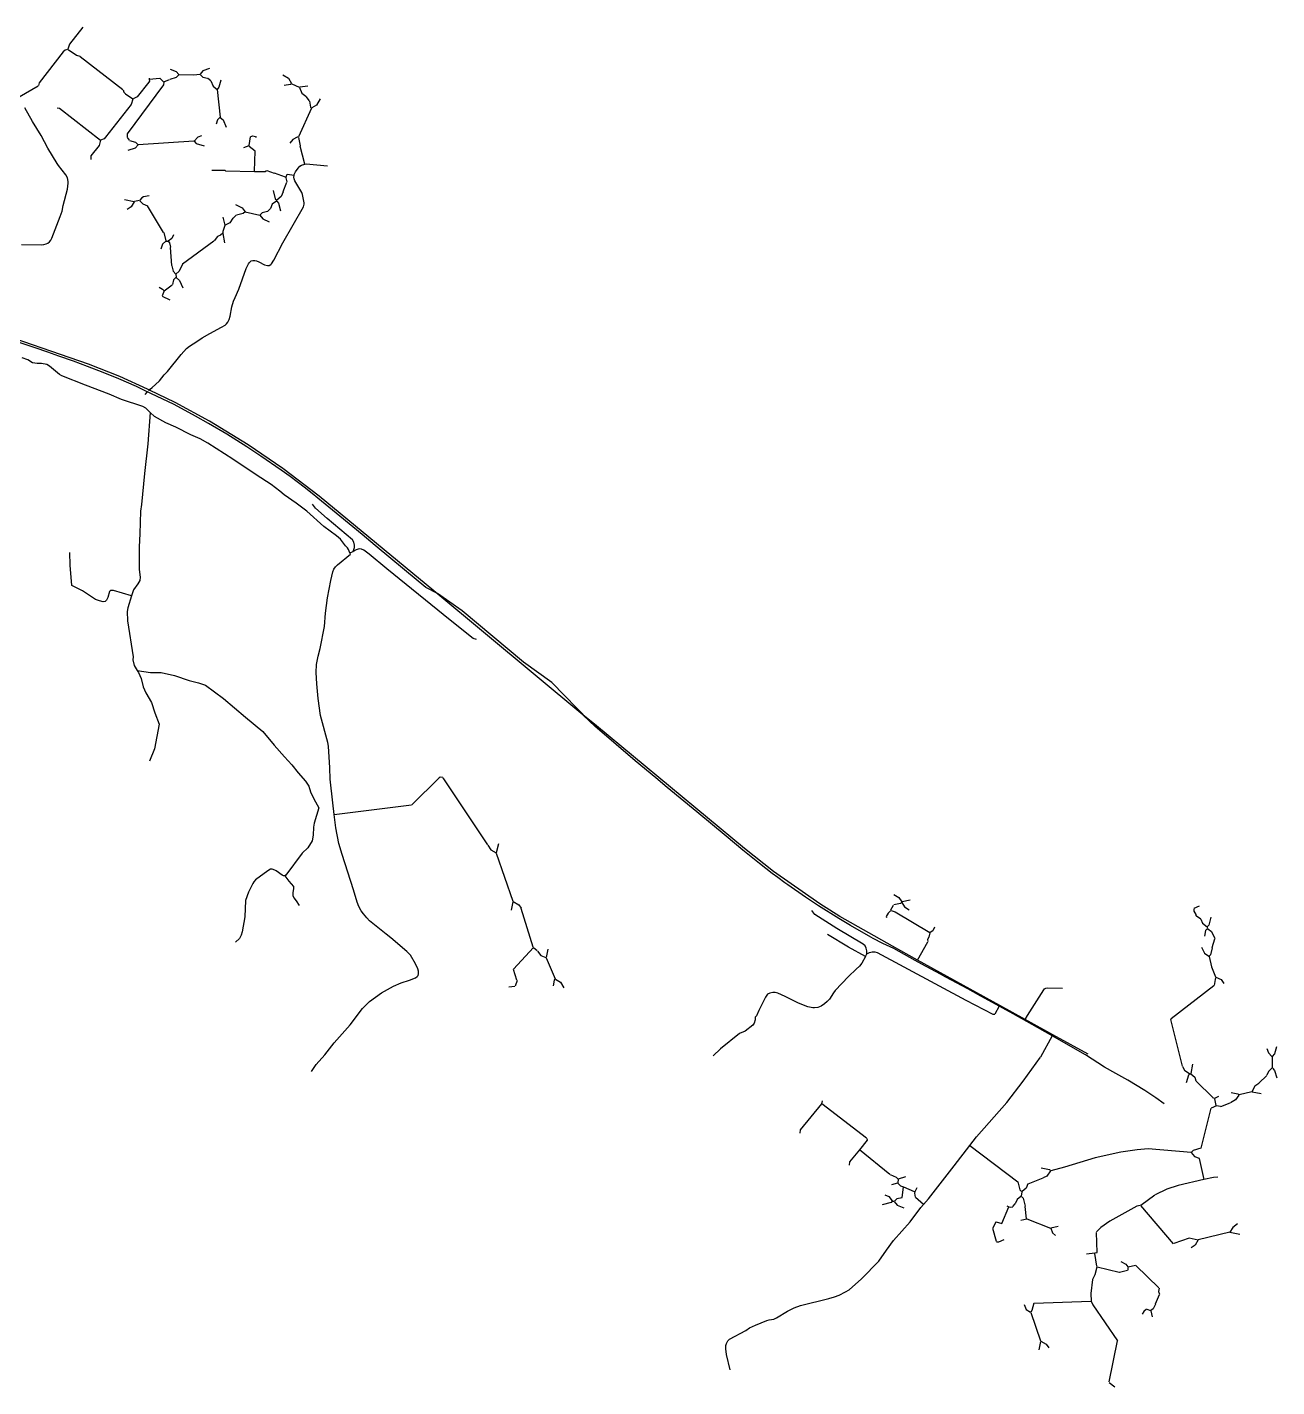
# Model space of a CAD drawing. Header units: metres. Extents: x 432891 to 477890, y 2556094 to 2581523.
# Drawn here: x 470491 to 474772, y 2560413 to 2565071 of the extents above; entities that cross this region are included whole.
import ezdxf

# ---------------------------------------------------------------- set-up
doc = ezdxf.new("R2010")
doc.units = ezdxf.units.M
doc.layers.add('W10_MAIN_PIPE', color=1, linetype='Continuous')
doc.layers.add('W10_PIPE_DN200', color=8, linetype='Continuous')

msp = doc.modelspace()

# ---------------------------------------------------------------- linework, layer by layer
at = {"layer": 'W10_MAIN_PIPE'}
for points in [[(471857.2, 2563151.4), (471784.1, 2563211.8), (471683.9, 2563295), (471638.7, 2563332.2), (471562.4, 2563395.1), (471524.9, 2563426.6), (471487, 2563457.7), (471467.6, 2563473.2), (471439.8, 2563494.5), (471391.8, 2563531.3), (471361.9, 2563552.8), (471292, 2563601.5), (471244, 2563633.1), (471175.3, 2563676.1), (471112.2, 2563713.5), (471067.3, 2563738.6), (470994.4, 2563777.6), (470915, 2563816.3), (470900.4, 2563823.2), (470865.7, 2563839.5), (470805, 2563866.1), (470751.4, 2563888.1), (470698.4, 2563908.8), (470650.2, 2563926.5), (470600.1, 2563944.2), (470562.2, 2563957), (470518.1, 2563971.8), (470394.1, 2564013.3)], [(473062.4, 2562157.9), (473043.7, 2562171.6), (472999.6, 2562205.5), (472943.3, 2562251.1), (472886, 2562298.8), (472785.2, 2562382.2), (472683.8, 2562466.3), (472644.7, 2562498.7), (472574, 2562557), (472435.9, 2562676.4), (472417.5, 2562692.8), (472288.1, 2562825.8), (472191.5, 2562895.9), (471981.8, 2563071), (471896.5, 2563131), (471857.2, 2563151.4)], [(474386.7, 2561382.4), (474357.7, 2561402.9), (474320.3, 2561427.7), (474262.3, 2561462.9), (474220.8, 2561486.3), (474181.6, 2561508.1), (474117, 2561550.3), (474082.2, 2561569.2), (473997.3, 2561618.8), (473934.1, 2561653.6), (473869.7, 2561691), (473833.6, 2561710.3), (473758.2, 2561751.7), (473713.9, 2561775.8), (473638.8, 2561816.6), (473620.5, 2561826.5), (473556.5, 2561861.1), (473533.4, 2561872.9), (473460.2, 2561914.3), (473422.6, 2561931.2), (473390.1, 2561949.2), (473381.9, 2561953.7), (473312, 2561993.6), (473271.6, 2562017.2), (473202.5, 2562060.5), (473158.2, 2562090.1), (473096.8, 2562132.7), (473086.8, 2562140), (473062.4, 2562157.9)]]:
    msp.add_lwpolyline(points, dxfattribs=at)
at = {"layer": 'W10_PIPE_DN200'}
for points in [[(470681.9, 2565070.7), (470635.9, 2565012.7), (470630.9, 2564995.7)], [(470629.9, 2564994.7), (470620.9, 2564991.7), (470614.9, 2564985.7), (470531.9, 2564879.7), (470529.9, 2564870.7)], [(470631.9, 2564994.7), (470659.9, 2564974.7), (470671.9, 2564971.7)], [(470672.9, 2564970.7), (470818.9, 2564856.7)], [(470980.9, 2564926.7), (471001.9, 2564918.7), (471010.9, 2564908.7)], [(471115.9, 2564929.7), (471092.9, 2564920.7), (471083.9, 2564909.7)], [(470958.9, 2564882.7), (470957.9, 2564873.7), (470833.9, 2564705.7), (470833.9, 2564693.7)], [(470909.2, 2564892), (470909.9, 2564885.7), (470907.9, 2564882.7), (470867.9, 2564831.7), (470853.9, 2564824.7)], [(470908.9, 2564895.7), (470909.2, 2564892)], [(470910.2, 2564892.1), (470944.9, 2564895.6)], [(470945.9, 2564895.7), (470958.9, 2564882.7)], [(470959.8, 2564883), (470978.9, 2564891.3)], [(471010.9, 2564907.7), (471001.9, 2564898.7), (470979.9, 2564891.7)], [(471082.9, 2564908.7), (471061.9, 2564906.7), (471011.9, 2564907.7)], [(471083.9, 2564908.7), (471092.9, 2564899.7), (471108.9, 2564895.7)], [(471120, 2564887.2), (471109.7, 2564895.1)], [(471120.9, 2564886.7), (471127.9, 2564868.7), (471141.9, 2564857.7)], [(471154.9, 2564888.7), (471147.9, 2564864.7), (471141.9, 2564857.7)], [(471367, 2564907.1), (471386, 2564896.1), (471397, 2564878.1)], [(470463.3, 2564831.7), (470529, 2564870.1)], [(470819.9, 2564855.7), (470822.9, 2564847.7), (470827.9, 2564842.7), (470852.9, 2564824.7)], [(471141.9, 2564857.7), (471151.9, 2564762.7)], [(471397, 2564877.1), (471393, 2564874.1), (471372, 2564871.1)], [(471398, 2564877.1), (471423, 2564865.1)], [(471424, 2564864.1), (471432, 2564844.1), (471446, 2564834.1)], [(471453, 2564869.1), (471425, 2564865.1)], [(471458.4, 2564817.9), (471446.6, 2564833.3)], [(470471.5, 2564325.7), (470540.3, 2564324.8), (470548.6, 2564325.8), (470556.8, 2564328.1), (470562, 2564330.6), (470567.8, 2564335.3), (470572.8, 2564341.4), (470575.8, 2564347.4), (470604.5, 2564421.8), (470610.5, 2564440.4), (470614.8, 2564459.3), (470629.9, 2564515.8), (470631.8, 2564535.9), (470631.6, 2564542.1), (470628.9, 2564554.1), (470623.5, 2564565.2), (470598.6, 2564596.4), (470593.4, 2564603.9), (470562.2, 2564655.8), (470538.8, 2564699.7), (470509.6, 2564747.8), (470483.3, 2564794.3)], [(470593.9, 2564794.7), (470601.9, 2564793.7), (470742.9, 2564683.7)], [(470852.9, 2564823.7), (470847.9, 2564805.7), (470759.9, 2564693.7), (470754.9, 2564688.7), (470742.9, 2564683.7)], [(471465, 2564793.1), (471421, 2564695.1)], [(471459, 2564817.1), (471462, 2564797.1), (471465, 2564794.1)], [(471495, 2564825.1), (471482, 2564803.1), (471466, 2564794.1)], [(471150.9, 2564761.7), (471142.9, 2564753.7), (471138.9, 2564738.7)], [(471152.9, 2564761.7), (471162.9, 2564753.7), (471172.9, 2564728.7)], [(470841.3, 2564683.5), (470834.4, 2564692.8)], [(471088.9, 2564698.7), (471075.9, 2564693.7), (471062.9, 2564680.7)], [(471251.2, 2564665.1), (471256.8, 2564695.1)], [(471257, 2564696.1), (471264, 2564698.1), (471273, 2564696.1), (471276, 2564693.1)], [(471420, 2564694.1), (471416, 2564694.1), (471401, 2564686.1), (471391, 2564673.1)], [(471421, 2564693.1), (471426, 2564664.1)], [(470742.9, 2564683.7), (470737.9, 2564665.7), (470708.9, 2564629.7), (470708.9, 2564617.7)], [(470870.9, 2564667.7), (470860.9, 2564656.7), (470835.9, 2564647.7)], [(470841.9, 2564682.7), (470861.9, 2564676.7), (470870.9, 2564667.7)], [(471061.9, 2564679.7), (470870.9, 2564667.7)], [(471062.9, 2564679.7), (471069.9, 2564672.7), (471097.9, 2564664.7)], [(471251, 2564664.1), (471232, 2564657.1)], [(471252, 2564663.1), (471272, 2564647.1)], [(471442.3, 2564601.8), (471426.3, 2564663.1)], [(471270.4, 2564577.7), (471272, 2564646.1)], [(471431.5, 2564597.8), (471442.3, 2564601.8)], [(471442.3, 2564601.8), (471447.3, 2564602.1), (471519.6, 2564596.1)], [(471124, 2564581.1), (471169, 2564581.1)], [(471169, 2564581.1), (471171, 2564579.1), (471270.4, 2564576.7)], [(471270.4, 2564576.7), (471294, 2564576.1), (471307, 2564576.1), (471311, 2564580.1)], [(471312, 2564580.1), (471337, 2564571.1)], [(471314, 2564254.2), (471320.1, 2564254.7), (471325.4, 2564257.6), (471328.2, 2564260.3), (471336.2, 2564272.5), (471367.6, 2564332.1), (471437.5, 2564454.8), (471440.1, 2564464.2), (471440.1, 2564469.4), (471434.6, 2564497.6), (471431.6, 2564504.6), (471407.8, 2564544.3), (471405.5, 2564551.1), (471404.8, 2564556.4), (471405.6, 2564562.9)], [(471376.6, 2564556.7), (471338, 2564570.7)], [(471377.5, 2564556.4), (471377, 2564555.1), (471381, 2564541.1)], [(471381, 2564566.1), (471377.5, 2564556.4)], [(471405.6, 2564562.9), (471382, 2564565.9)], [(471405.6, 2564562.9), (471406, 2564565.7), (471410.1, 2564574.8), (471419.2, 2564587.7), (471425.4, 2564594.1), (471431.5, 2564597.8)], [(471334, 2564511.1), (471341, 2564483.1), (471346, 2564478.1)], [(471368, 2564507.1), (471361, 2564490.1), (471346, 2564478.1)], [(471368.4, 2564508), (471380.6, 2564540.2)], [(470825, 2564480.1), (470858, 2564473.1)], [(470858, 2564472.1), (470847, 2564455.1), (470834, 2564446.1)], [(470876, 2564477.1), (470859, 2564473.1)], [(470909, 2564493.1), (470890, 2564489.1), (470884, 2564486.1), (470877, 2564478.1)], [(470877, 2564476.1), (470888, 2564465.1), (470903, 2564459.1)], [(471205, 2564463.1), (471228, 2564452.1), (471238, 2564438.1)], [(471345, 2564475.1), (471331, 2564464.1), (471325, 2564450.1)], [(471346, 2564476.1), (471345, 2564475.1)], [(471346, 2564475.1), (471352, 2564468.1), (471359, 2564441.1)], [(470958.5, 2564367.9), (470903.5, 2564458.2)], [(471162, 2564420.1), (471168, 2564392.1)], [(471196, 2564416.1), (471185, 2564400.1), (471169, 2564392.1)], [(471196.8, 2564416.8), (471207.3, 2564426.4)], [(471238, 2564438.1), (471231, 2564432.1), (471208, 2564427.1)], [(471238, 2564438.1), (471288, 2564427.1)], [(471314, 2564439.1), (471296, 2564435.1), (471288, 2564427.1)], [(471288, 2564427.1), (471298, 2564414.1), (471320, 2564404.1)], [(471314.7, 2564439.8), (471324.3, 2564449.4)], [(470959, 2564367.1), (470966, 2564339.1)], [(471162, 2564371.1), (471161, 2564365.1)], [(471168, 2564391.1), (471162, 2564371.1)], [(470966, 2564338.1), (470955, 2564327.1), (470949, 2564310.1)], [(470967, 2564338.1), (470973, 2564338.1)], [(470993, 2564359.1), (470987, 2564347.1), (470974, 2564338.1)], [(470974, 2564337.1), (470979, 2564332.1), (470982, 2564317.1)], [(471023.8, 2564259.7), (471131.2, 2564338.5)], [(471160, 2564364.1), (471154, 2564358.1), (471143, 2564353.1), (471132, 2564339.1)], [(471161, 2564364.1), (471167, 2564332.1)], [(470986.9, 2564254.1), (470982.1, 2564316.1)], [(470912.5, 2563830.7), (470919, 2563835.9), (470930.4, 2563846.1), (470944.1, 2563859.6), (470960.9, 2563879.9), (470971.4, 2563891.2), (471018.8, 2563949.6), (471036.6, 2563969.7), (471046.9, 2563977.9), (471072.8, 2563993.5), (471091, 2564006.4), (471117.1, 2564021.4), (471156.9, 2564042.5), (471169.4, 2564050.3), (471174, 2564054.3), (471178.8, 2564060.5), (471183.3, 2564069.2), (471186.9, 2564080.6), (471192.9, 2564112.4), (471198.3, 2564132.1), (471203.3, 2564144.8), (471216.7, 2564173.4), (471242, 2564244.1), (471249.8, 2564260.4), (471253.1, 2564265.1), (471258.2, 2564269.7), (471264.7, 2564271.4), (471271.3, 2564271.9), (471276.9, 2564270.4), (471284.9, 2564266.8), (471304, 2564256.5), (471314, 2564254.2)], [(470987, 2564253.1), (470991, 2564235.1), (471001, 2564224.1)], [(471023, 2564259.1), (471012, 2564235.1), (471001, 2564224.1)], [(470960.8, 2564167.7), (470988.2, 2564188.5)], [(471001, 2564213.1), (470993, 2564205.1), (470989, 2564189.1)], [(471001, 2564224.1), (471002, 2564214.1)], [(471002, 2564213.1), (471013, 2564203.1), (471024, 2564178.1)], [(470943, 2564180.1), (470955, 2564173.1), (470960, 2564167.1)], [(470960, 2564167.1), (470954, 2564150.1)], [(470954, 2564149.1), (470980, 2564136.1)], [(470903.8, 2563821.6), (470900.4, 2563823.2), (470865.7, 2563839.5), (470805, 2563866.1), (470751.4, 2563888.1), (470698.4, 2563908.8), (470650.2, 2563926.5), (470600.1, 2563944.2), (470562.2, 2563957), (470518.1, 2563971.8), (470394.1, 2564013.3), (470346.7, 2564029.2), (470279.6, 2564051.9), (470196.1, 2564079.8), (470124.5, 2564103.7)], [(470908.4, 2563828.2), (470903.8, 2563830.5), (470808.1, 2563873.5), (470701.2, 2563916.3), (470349.3, 2564036.8), (470127, 2564111.3)], [(470912.9, 2563751), (470897.4, 2563765.4), (470887.3, 2563771.7), (470814.9, 2563795.6), (470772.5, 2563813), (470690.6, 2563843.9), (470609.6, 2563875.9), (470601.9, 2563880.7), (470568.1, 2563909.5), (470558.3, 2563914.6), (470539.7, 2563918), (470524.9, 2563918.2), (470509.9, 2563921.4), (470493.6, 2563931.3), (470473.9, 2563937.7)], [(470895.3, 2563812.4), (470903.8, 2563821.6)], [(471857.2, 2563151.4), (471784.1, 2563211.8), (471683.9, 2563295), (471638.7, 2563332.2), (471562.4, 2563395.1), (471524.9, 2563426.6), (471487, 2563457.7), (471467.6, 2563473.2), (471439.8, 2563494.5), (471391.8, 2563531.3), (471361.9, 2563552.8), (471292, 2563601.5), (471244, 2563633.1), (471175.3, 2563676.1), (471112.2, 2563713.5), (471067.3, 2563738.6), (470994.4, 2563777.6), (470915, 2563816.3), (470903.8, 2563821.6)], [(470908.4, 2563828.2), (470906.6, 2563824.6)], [(470910.7, 2563827.1), (470908.4, 2563828.2)], [(470910.7, 2563827.1), (470912.5, 2563830.7)], [(471891.1, 2563133.8), (471884.5, 2563139.2), (471492, 2563463.9), (471366.5, 2563559.3), (471248.3, 2563639.8), (471116.2, 2563720.5), (470998, 2563784.8), (470910.7, 2563827.1)], [(470912.9, 2563751), (470904.8, 2563643.3), (470893.2, 2563541.5), (470883, 2563435.6), (470879.9, 2563412.6), (470877.5, 2563335.5), (470874.8, 2563290), (470874.8, 2563212.3), (470878, 2563186.1)], [(471596.7, 2563269.7), (471592.1, 2563281.7), (471588.8, 2563287.5), (471581.4, 2563293.7), (471564.4, 2563316.6), (471551.3, 2563328.5), (471507.9, 2563360.2), (471449, 2563412.2), (471412.2, 2563439.8), (471372.2, 2563468.5), (471356.7, 2563481.5), (471327.3, 2563504.1), (471275.7, 2563537.4), (471196.3, 2563590.7), (471110.4, 2563645.6), (471083.3, 2563661), (471051.9, 2563674.6), (471000.7, 2563701), (470966.2, 2563715.8), (470927.1, 2563737.4), (470912.9, 2563751)], [(471608.6, 2563274.2), (471612.4, 2563288.2), (471612.9, 2563296.7), (471610.5, 2563306.4), (471605.3, 2563314.9), (471519.4, 2563387.6), (471479.1, 2563423), (471469.1, 2563437.1)], [(470643.8, 2563158.3), (470639, 2563227.5), (470637.8, 2563271.2)], [(471529.8, 2562494.7), (471528.1, 2562533.9), (471523.4, 2562607.4), (471521.2, 2562620.6), (471495.9, 2562712.9), (471487.6, 2562770.7), (471483.2, 2562821.1), (471481.2, 2562859.8), (471482.5, 2562887.5), (471488.5, 2562916.4), (471495.2, 2562942.2), (471510.3, 2563018), (471513.6, 2563062.8), (471520.4, 2563116.2), (471531.7, 2563174.7), (471538.6, 2563205.3), (471541.6, 2563213.7), (471547.3, 2563222.5), (471554, 2563228.7), (471598.5, 2563265)], [(471596.7, 2563269.7), (471608.6, 2563274.2)], [(471598.5, 2563265), (471596.7, 2563269.7)], [(472030.6, 2562973.4), (472019.3, 2562976.9), (471940.6, 2563038.8), (471723.4, 2563215.4), (471662.7, 2563265.6), (471644.5, 2563279.4), (471636.9, 2563282.9), (471628.6, 2563283.1), (471618, 2563280.1), (471608.6, 2563274.2)], [(470848.7, 2563123.1), (470786.7, 2563140.9), (470777, 2563140.6), (470773.2, 2563137.4), (470767.7, 2563117.2), (470762.6, 2563108.3), (470758.3, 2563102.9), (470751.3, 2563102.6), (470738.8, 2563105), (470725.6, 2563109.8), (470680.2, 2563140.2), (470643.8, 2563158.3)], [(470878, 2563186.1), (470877.1, 2563175.3), (470870.5, 2563164.1), (470855.7, 2563143.1), (470848.7, 2563123.1)], [(470848.7, 2563123.1), (470835.6, 2563081.7), (470833.3, 2563068.6), (470834.6, 2563037.5), (470854.5, 2562914.1), (470853.7, 2562903.5)], [(472395.4, 2562715.5), (471891.1, 2563133.8)], [(470853.7, 2562903.5), (470858.2, 2562884), (470867.7, 2562867.4)], [(470867.7, 2562867.4), (470872.1, 2562859.7), (470881.4, 2562839.8), (470888.6, 2562811.2), (470898.2, 2562789.8), (470917.6, 2562757.6), (470928, 2562721.4), (470943, 2562682.7), (470927.6, 2562598.5), (470910.2, 2562556.1)], [(470867.7, 2562867.4), (470913.3, 2562860.1), (470950.7, 2562860.5), (470995.7, 2562849.2), (471045.9, 2562832.3), (471078.4, 2562824.4), (471102.2, 2562816.1), (471164.3, 2562770.5), (471238.8, 2562707), (471298.3, 2562658.4), (471337.3, 2562611.1), (471372.7, 2562571.1), (471397.8, 2562543.9), (471419.7, 2562516.5), (471444.8, 2562487.7), (471456.1, 2562470.2), (471462.3, 2562451.7), (471473.6, 2562427.2), (471490.8, 2562396.8)], [(473062.4, 2562157.9), (473043.7, 2562171.6), (472999.6, 2562205.5), (472943.3, 2562251.1), (472886, 2562298.8), (472785.2, 2562382.2), (472683.8, 2562466.3), (472644.7, 2562498.7), (472574, 2562557), (472435.9, 2562676.4), (472417.5, 2562692.8), (472395.4, 2562715.5)], [(473541.5, 2561874.7), (473455.4, 2561922.2), (473275.7, 2562024), (473206.9, 2562067.2), (473048.5, 2562178), (472948.4, 2562257.3), (472442, 2562676.9), (472395.4, 2562715.5)], [(471543, 2562373.2), (471537.9, 2562413.6), (471529.8, 2562494.7)], [(471915.5, 2562500.5), (471906.5, 2562501.5), (471902.5, 2562499.5), (471808.5, 2562406.5)], [(472069, 2562269.4), (471916.1, 2562499.7)], [(471490.8, 2562396.8), (471473.9, 2562343.5), (471471.9, 2562330), (471471.3, 2562302.5), (471468, 2562283.7), (471452.7, 2562259.8), (471433.2, 2562240.9), (471377, 2562165.6), (471374, 2562163.4)], [(471465.1, 2561492.6), (471481.3, 2561516.6), (471510.9, 2561550.6), (471543, 2561591.6), (471597.9, 2561652.8), (471640, 2561709.1), (471663.6, 2561732.5), (471705.4, 2561762.3), (471746.3, 2561784.9), (471772.6, 2561796.6), (471801.1, 2561805.7), (471821.2, 2561814.2), (471827.6, 2561819), (471830.2, 2561822.4), (471832.2, 2561827.6), (471831.9, 2561836.5), (471829.4, 2561845), (471821.5, 2561862.4), (471804.6, 2561891.1), (471792.3, 2561904.2), (471736.9, 2561951.5), (471721.3, 2561963.6), (471663.6, 2562009.6), (471654.5, 2562019.3), (471643.3, 2562033.1), (471635.7, 2562044), (471627.7, 2562058.1), (471621.9, 2562073.3), (471609.2, 2562115.3), (471570.6, 2562236.3), (471559.4, 2562274.1), (471548.7, 2562327.6), (471543, 2562373.2)], [(471543, 2562373.2), (471807.5, 2562406.4)], [(472105.5, 2562273.5), (472098.5, 2562242.5)], [(472069.5, 2562268.5), (472079.5, 2562252.5), (472097.5, 2562242.5)], [(472098.5, 2562241.5), (472155.5, 2562076.5)], [(471374, 2562163.4), (471369.4, 2562163.3), (471364.3, 2562165.4), (471344.6, 2562180.2), (471339.6, 2562183.1), (471330.9, 2562185.7), (471325.2, 2562185.7), (471315.3, 2562181), (471273.1, 2562149.2), (471267.7, 2562143.3), (471264.1, 2562137.6), (471249.1, 2562106.9), (471239.1, 2562079.3), (471236.4, 2562023.3), (471227.4, 2561971.9), (471224.3, 2561960.3), (471218.4, 2561949.2), (471205.2, 2561936.5)], [(471374, 2562163.4), (471388, 2562145.1), (471403.7, 2562127.1), (471403.4, 2562118.9), (471401.5, 2562106.2), (471401.7, 2562096), (471405.2, 2562087.5), (471413.1, 2562078.1), (471423.4, 2562062.1)], [(473821.6, 2561716.9), (473758.2, 2561751.7), (473713.9, 2561775.8), (473638.8, 2561816.6), (473620.5, 2561826.5), (473556.5, 2561861.1), (473533.4, 2561872.9), (473460.2, 2561914.3), (473422.6, 2561931.2), (473390.1, 2561949.2), (473381.9, 2561953.7), (473312, 2561993.6), (473271.6, 2562017.2), (473202.5, 2562060.5), (473158.2, 2562090.1), (473096.8, 2562132.7), (473086.8, 2562140), (473062.4, 2562157.9)], [(473459.8, 2562099.6), (473477.8, 2562089.6), (473487.8, 2562074.6)], [(472155.5, 2562074.5), (472149.5, 2562045.5)], [(472156.5, 2562075.5), (472175.5, 2562064.5), (472183.5, 2562052.5)], [(472225.2, 2561918.5), (472183.8, 2562051.6)], [(473368.3, 2561896.2), (473368, 2561906.2), (473365.5, 2561915.9), (473361.6, 2561923.8), (473355.7, 2561929.3), (473264.7, 2561982.9), (473189.7, 2562030.5), (473179.5, 2562044.4)], [(473449.8, 2562044.6), (473440.8, 2562035.6), (473433.8, 2562023.6), (473434.8, 2562020.6)], [(473450.3, 2562046.5), (473459.3, 2562062.7)], [(473450.8, 2562044.6), (473464.8, 2562039.6), (473583.8, 2561969.6)], [(473486.8, 2562072.6), (473482.8, 2562068.6), (473459.8, 2562063.6)], [(473487.8, 2562073.6), (473486.8, 2562072.6)], [(473487.8, 2562072.6), (473496.8, 2562057.6), (473512.8, 2562046.6)], [(473516.8, 2562080.6), (473488.8, 2562074.6)], [(474506.4, 2562060), (474488.4, 2562051)], [(474488.4, 2562050), (474488.4, 2562042), (474495.4, 2562031), (474495.4, 2562027)], [(474497.3, 2562025.4), (474495.4, 2562027)], [(474511.6, 2562015.5), (474497.3, 2562025.4)], [(474512.4, 2562015), (474518.4, 2562001), (474533.4, 2561989)], [(474546.4, 2562022), (474539.4, 2561994), (474534.4, 2561989)], [(473362.9, 2561886.7), (473304.8, 2561919.6), (473232.6, 2561962.9)], [(473583.8, 2561968.6), (473580.8, 2561953.6), (473575.8, 2561945.6), (473576.8, 2561938.6)], [(473599.8, 2561987.6), (473593.8, 2561974.6), (473584.8, 2561969.6)], [(474534.4, 2561982), (474528.4, 2561976), (474524.4, 2561957)], [(474534.4, 2561988), (474535.4, 2561983)], [(474536.4, 2561982), (474548.4, 2561973), (474560.4, 2561949)], [(474550.7, 2561917.9), (474560.1, 2561948)], [(472225.5, 2561917.5), (472157.5, 2561843.5)], [(472238.8, 2561906.2), (472226.3, 2561916.8)], [(472239.5, 2561905.5), (472250.5, 2561890.5), (472268.5, 2561883.5)], [(472274.5, 2561912.5), (472269.5, 2561883.5)], [(473368.3, 2561896.2), (473376.6, 2561900.3), (473385.6, 2561902.6), (473395.7, 2561902.9), (473402.7, 2561901.1), (473706.5, 2561737.2), (473799.7, 2561689.9), (473806.6, 2561689.7)], [(473541.5, 2561874.7), (473576.3, 2561937.7)], [(474514.4, 2561919), (474524.4, 2561899), (474539.4, 2561888)], [(474550.4, 2561917), (474545.4, 2561893), (474540.4, 2561888)], [(472269.5, 2561882.5), (472300.5, 2561810.5)], [(473363.1, 2561886.6), (473350.7, 2561864.4), (473342.7, 2561853.8), (473330.9, 2561843.6), (473305, 2561818.6), (473259.3, 2561771), (473253.4, 2561762.9), (473240.1, 2561741.4), (473231.9, 2561732.6), (473222.9, 2561725), (473211.2, 2561717), (473200.5, 2561712.8), (473188.9, 2561711.1), (473182.8, 2561711.1), (473166, 2561714.8), (473133.7, 2561727.4), (473088.6, 2561749.5), (473062.4, 2561761.3), (473053.3, 2561763.5), (473045.9, 2561764.3), (473035, 2561761.8), (473028.1, 2561757.5), (473020.3, 2561747.7), (472997.4, 2561701.6), (472989.5, 2561683.6), (472985.8, 2561679.4), (472985, 2561676.2), (472985, 2561670.5), (472982.4, 2561658.8), (472977.2, 2561652), (472950.7, 2561631.8), (472932.1, 2561623.4), (472866.9, 2561570.3), (472841.5, 2561546.3)], [(473362.9, 2561886.7), (473368.3, 2561896.2)], [(473823, 2561719.6), (473541.5, 2561874.7)], [(474540.4, 2561887), (474548.4, 2561852), (474562.4, 2561817)], [(472169.2, 2561805.5), (472157.9, 2561842.6)], [(472299.5, 2561809.5), (472296.5, 2561805.5), (472293.5, 2561786.5)], [(472301.5, 2561809.5), (472318.5, 2561799.5), (472329.5, 2561779.5)], [(474562.4, 2561815), (474557.4, 2561788)], [(474563.4, 2561816), (474581.4, 2561808), (474591.4, 2561795)], [(472161.5, 2561784.5), (472141.5, 2561781.5)], [(472169.5, 2561804.5), (472162.5, 2561785.5)], [(473918.1, 2561685.2), (473973.7, 2561772.7), (473976.9, 2561776.1), (473980.8, 2561778.5), (473986.9, 2561780), (474037.7, 2561779)], [(474410.2, 2561674.6), (474556.7, 2561787.3)], [(473821.6, 2561716.9), (473806.6, 2561689.7)], [(474003.2, 2561615.4), (473997.3, 2561618.8), (473934.1, 2561653.6), (473869.7, 2561691), (473833.6, 2561710.3), (473821.6, 2561716.9)], [(473910.5, 2561671.4), (473823, 2561719.6)], [(473910.5, 2561671.4), (473918.1, 2561685.2)], [(474005.2, 2561619.1), (473910.5, 2561671.4)], [(474410.2, 2561674.6), (474409.6, 2561671)], [(474449.2, 2561510.9), (474409.6, 2561671)], [(474126.6, 2561552.2), (474005.2, 2561619.1)], [(474003.2, 2561615.4), (473962.9, 2561542.3)], [(474386.7, 2561382.4), (474357.7, 2561402.9), (474320.3, 2561427.7), (474262.3, 2561462.9), (474220.8, 2561486.3), (474181.6, 2561508.1), (474117, 2561550.3), (474082.2, 2561569.2), (474003.2, 2561615.4)], [(474771.4, 2561578), (474764.4, 2561554), (474756.4, 2561545)], [(473720.7, 2561239.6), (473743.1, 2561269.3), (473847, 2561387.1), (473903.9, 2561459.8), (473962.9, 2561542.3)], [(474738.4, 2561572), (474743.4, 2561557), (474755.4, 2561545)], [(474756.4, 2561544), (474756.4, 2561506)], [(474449.4, 2561510), (474456.4, 2561498), (474474.4, 2561485)], [(474474.4, 2561485), (474470.4, 2561481), (474461.4, 2561454)], [(474474.4, 2561485), (474476.4, 2561485)], [(474483.4, 2561518), (474477.4, 2561486)], [(474477.4, 2561485), (474491.4, 2561474), (474495.4, 2561461)], [(474711.1, 2561452.7), (474737.7, 2561479.2)], [(474755.4, 2561505), (474743.4, 2561493), (474738.4, 2561480)], [(474757.4, 2561505), (474764.4, 2561497), (474772.4, 2561471)], [(474552.7, 2561403.7), (474496.1, 2561460.3)], [(474710.4, 2561452), (474697.4, 2561443), (474687.4, 2561424)], [(473214.8, 2561392.7), (473212.8, 2561382.7)], [(474559.4, 2561401), (474553.4, 2561403)], [(474572.4, 2561407), (474559.4, 2561401)], [(474565.2, 2561376.9), (474559.7, 2561400)], [(474642.4, 2561412), (474631.4, 2561396), (474613.4, 2561386)], [(474616.4, 2561421), (474638.4, 2561417), (474642.4, 2561413)], [(474686.4, 2561423), (474643.4, 2561413)], [(474688.4, 2561423), (474719.4, 2561418)], [(473212.8, 2561382.7), (473139.8, 2561292.7), (473137.8, 2561281.7)], [(473367, 2561264.3), (473213.6, 2561382.1)], [(474512.8, 2561230.9), (474547.2, 2561367)], [(474565.4, 2561376), (474547.4, 2561368)], [(474579.4, 2561373), (474565.4, 2561376)], [(474580.4, 2561373.3), (474612.5, 2561385.6)], [(473367.8, 2561263.7), (473368.8, 2561257.7), (473342.4, 2561225.2)], [(473342.4, 2561225.2), (473308.8, 2561183.7), (473306.8, 2561172.7)], [(473447.1, 2561140.4), (473343.2, 2561224.5)], [(473562.1, 2561037.6), (473579.5, 2561057.2), (473667.6, 2561169.4), (473720.7, 2561239.6)], [(473720.7, 2561239.6), (473884.7, 2561115.5)], [(474478.5, 2561215.9), (474331.5, 2561227.9), (474294.5, 2561224.9), (474238.5, 2561216.9), (474150.5, 2561197.9), (474044.5, 2561164.9), (473998.5, 2561152.9)], [(474512.5, 2561229.9), (474485.5, 2561222.9), (474478.5, 2561215.9)], [(474478.5, 2561215.9), (474490.5, 2561201.9), (474506.5, 2561195.9)], [(473965.5, 2561162.9), (473993.5, 2561156.9), (473997.5, 2561153.9)], [(473997.5, 2561152.9), (473984.5, 2561134.9), (473972.5, 2561128.9)], [(474506.8, 2561195), (474522.7, 2561123.6)], [(473447.8, 2561139.7), (473468.8, 2561130.7), (473474.8, 2561124.7)], [(473472.8, 2561110.7), (473451.8, 2561104.7)], [(473474.8, 2561124.7), (473473.8, 2561111.7)], [(473473.8, 2561110.7), (473482.8, 2561101.7), (473493.8, 2561097.7)], [(473499.8, 2561131.7), (473474.8, 2561124.7)], [(473885.5, 2561114.9), (473892.5, 2561087.9), (473897.5, 2561081.9)], [(473919.5, 2561107.9), (473913.5, 2561093.9), (473899.5, 2561081.9)], [(473920.5, 2561108.3), (473971.6, 2561128.6)], [(474522.9, 2561122.6), (474434.5, 2561102.9), (474395.5, 2561089.9), (474355.5, 2561070.9)], [(474570.5, 2561130.9), (474555.5, 2561129.9), (474522.9, 2561122.6)], [(473429.8, 2561070.7), (473442.8, 2561064.7), (473454.8, 2561049.7)], [(473488.8, 2561060.7), (473470.8, 2561056.7), (473462.8, 2561048.7)], [(473489, 2561061.7), (473493.7, 2561096.7)], [(473531.6, 2561080.9), (473494.7, 2561097.3)], [(473532.5, 2561080.5), (473530.8, 2561076.7), (473533.8, 2561062.7)], [(473538.8, 2561094.7), (473532.5, 2561080.5)], [(473562.1, 2561037.6), (473534.5, 2561062)], [(473895.5, 2561064.9), (473882.5, 2561054.9), (473876.5, 2561039.9)], [(473898.5, 2561080.9), (473896.5, 2561065.9)], [(473897.5, 2561064.9), (473903.5, 2561058.9), (473910.5, 2561031.9)], [(474306.4, 2561035.5), (474354.7, 2561070.3)], [(472900.1, 2560470.7), (472886.8, 2560523.4), (472884.9, 2560543.5), (472884.9, 2560554.8), (472886.9, 2560561.8), (472892, 2560570.5), (472897.6, 2560575.7), (472952.8, 2560605.3), (472966, 2560614.4), (472986.7, 2560624.5), (473025.3, 2560640.2), (473033.4, 2560642.2), (473048.7, 2560645.1), (473058.2, 2560648.8), (473096.4, 2560672.6), (473119.2, 2560683.6), (473141.1, 2560691), (473238, 2560715), (473257.4, 2560721), (473272.9, 2560726.9), (473294.7, 2560737.9), (473307.5, 2560745.6), (473349.4, 2560783.1), (473409.1, 2560842.8), (473434.7, 2560881.6), (473459.5, 2560914.4), (473516.4, 2560978.3), (473552.6, 2561027), (473562.1, 2561037.6)], [(473454.8, 2561048.7), (473450.8, 2561044.7), (473420.8, 2561036.7)], [(473455.8, 2561048.7), (473460.8, 2561048.7)], [(473461.8, 2561047.7), (473471.8, 2561035.7), (473494.8, 2561025.7)], [(473830.9, 2560972.9), (473854.3, 2561029)], [(473847.5, 2561032.9), (473854.7, 2561029.9)], [(473854.7, 2561029.9), (473859.5, 2561027.9), (473867.5, 2561029.9)], [(473868.2, 2561030.7), (473875.8, 2561039.2)], [(473915.4, 2560988.9), (473910.7, 2561030.9)], [(474304.5, 2561033.9), (474292.5, 2561031.9), (474200.5, 2560980.9), (474169.5, 2560958.9), (474154.5, 2560943.9)], [(474305.5, 2561033.9), (474417.5, 2560902.9)], [(473809.5, 2560977.9), (473799.5, 2560955.9)], [(473810.5, 2560977.9), (473830.5, 2560971.9)], [(473895.5, 2560983.9), (473915.5, 2560987.9)], [(473915.5, 2560987.9), (473997.5, 2560956.9)], [(474637.5, 2560970.9), (474621.5, 2560958.9), (474611.5, 2560942.9)], [(473812.3, 2560910.9), (473799.8, 2560955)], [(474023.5, 2560961.9), (473998.5, 2560956.9)], [(473998.5, 2560955.9), (474004.5, 2560939.9), (474014.5, 2560930.9)], [(474156.5, 2560872.9), (474154.5, 2560941.9)], [(474471.6, 2560922.6), (474419.5, 2560903.3)], [(474472.5, 2560922.9), (474503.5, 2560915.9)], [(474611.5, 2560942.9), (474503.5, 2560915.9)], [(474611.5, 2560942.9), (474645.5, 2560935.9)], [(473812.3, 2560910.9), (473813.5, 2560908.9)], [(473837.5, 2560915.9), (473819.5, 2560908.9), (473813.5, 2560908.9)], [(474503.5, 2560915.9), (474492.5, 2560897.9), (474479.5, 2560888.9)], [(474149.2, 2560870.9), (474120.5, 2560866.9)], [(474156.5, 2560871.9), (474149.2, 2560870.9)], [(474155.4, 2560825.9), (474149.3, 2560869.9)], [(474237.5, 2560841.9), (474255.5, 2560832.9), (474262.5, 2560823.9)], [(474288.5, 2560828.9), (474263.5, 2560822.9)], [(474368.8, 2560751.6), (474289.3, 2560828.3)], [(474141.5, 2560780.9), (474135.5, 2560732.9), (474136.5, 2560706.2)], [(474155.5, 2560822.9), (474148.5, 2560796.9), (474141.5, 2560780.9)], [(474157.5, 2560823.7), (474155.5, 2560822.9)], [(474157.5, 2560823.7), (474232.6, 2560805.2)], [(474260.5, 2560811.9), (474233.5, 2560804.9)], [(474262.5, 2560821.9), (474261.5, 2560812.9)], [(474369.5, 2560750.9), (474367.5, 2560738.9), (474370.5, 2560729.9)], [(473906.5, 2560694.9), (473913.5, 2560677.9), (473928.5, 2560668.9)], [(473940.5, 2560698.9), (473933.5, 2560674.9), (473929.5, 2560669.9)], [(473941.5, 2560698.9), (474135.5, 2560706.1)], [(474136.5, 2560706.2), (474136.5, 2560705.9), (474142.5, 2560693.9), (474226.5, 2560570.9)], [(474356.5, 2560695.9), (474348.5, 2560679.9), (474340.5, 2560673.9)], [(474356.9, 2560696.9), (474370.2, 2560729)], [(473929.5, 2560667.9), (473962.5, 2560569.9)], [(474326.5, 2560678.9), (474316.5, 2560670.9), (474311.5, 2560661.9)], [(474327.5, 2560678.9), (474339.5, 2560673.9)], [(474340.5, 2560672.9), (474345.5, 2560652.9)], [(473962.5, 2560567.9), (473957.5, 2560539.9)], [(473963.5, 2560568.9), (473982.5, 2560558.9), (473991.5, 2560545.9)], [(474197.7, 2560429.9), (474226.4, 2560569.9)], [(474198.5, 2560427.9), (474217.5, 2560412.9)]]:
    msp.add_lwpolyline(points, dxfattribs=at)

doc.saveas('drawing.dxf')
